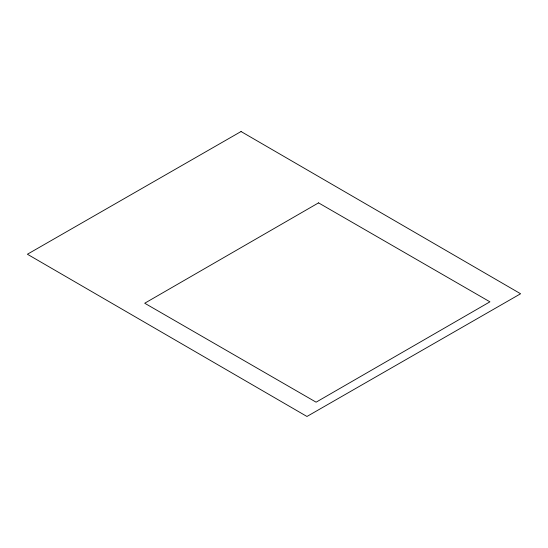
<?xml version="1.0" encoding="UTF-8"?>
<svg xmlns="http://www.w3.org/2000/svg" width="548" height="548" viewBox="0 0 548 548"><rect width="100%" height="100%" fill="white"/><g stroke="black" fill="none" stroke-linecap="round" stroke-linejoin="round"><path stroke-width="0.82" d="M318.539 202.87L144.713 303.229L316.1 402.177L489.926 301.825L318.539 202.87M241.045 131.527L27.4 254.238L306.955 416.473L520.6 293.762L241.045 131.527"/></g></svg>
